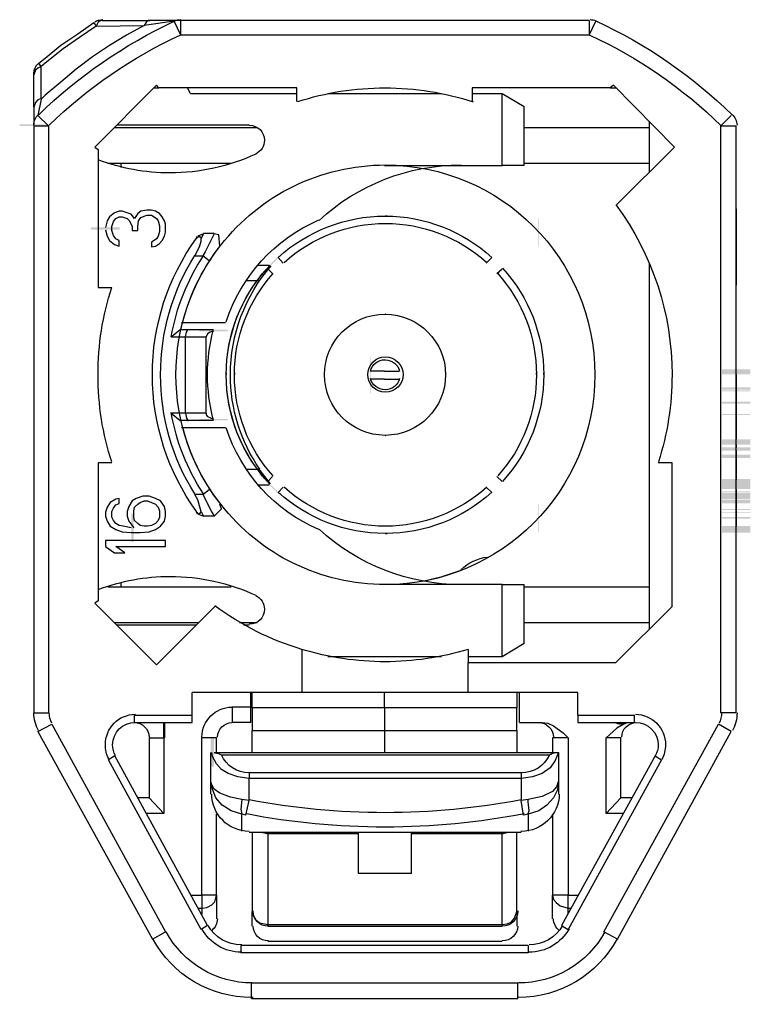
# Model space of a CAD drawing. Header units: inches. Extents: x 47316 to 59086, y 3141 to 11743.
# Drawn here: x 54492.32 to 54501.32, y 8525.15 to 8537.21 of the extents above; entities that cross this region are included whole.
import ezdxf

# ---------------------------------------------------------------- set-up
doc = ezdxf.new("R2010")
doc.units = ezdxf.units.IN
doc.header["$MEASUREMENT"] = 0
doc.layers.add('___SHELL', color=7, linetype='Continuous')

msp = doc.modelspace()

# ---------------------------------------------------------------- hatches: boundary and pattern name
at = {"layer": '___SHELL', "lineweight": -2}
h = msp.add_hatch(color=0, dxfattribs=at)
h.dxf.hatch_style = 2
h.paths.add_polyline_path([(54492.318, 8535.9), (54492.668, 8535.9), (54492.668, 8535.918), (54492.318, 8535.918)])
h = msp.add_hatch(color=0, dxfattribs=at)
h.dxf.hatch_style = 2
h.paths.add_polyline_path([(54498.703, 8534.765), (54498.703, 8534.415), (54498.713, 8534.415), (54498.713, 8534.765)])
h = msp.add_hatch(color=0, dxfattribs=at)
h.dxf.hatch_style = 2
h.paths.add_polyline_path([(54493.549, 8534.648), (54493.199, 8534.648), (54493.199, 8534.619), (54493.549, 8534.619)])
h = msp.add_hatch(color=0, dxfattribs=at)
h.dxf.hatch_style = 2
h.paths.add_polyline_path([(54495.516, 8534.304), (54495.269, 8534.056), (54495.279, 8534.046), (54495.527, 8534.293)])
h = msp.add_hatch(color=0, dxfattribs=at)
h.dxf.hatch_style = 2
h.paths.add_polyline_path([(54494.88, 8533.389), (54494.53, 8533.389), (54494.53, 8533.37), (54494.88, 8533.37)])
h = msp.add_hatch(color=0, dxfattribs=at)
h.dxf.hatch_style = 2
h.paths.add_polyline_path([(54496.644, 8532.703), (54496.644, 8533.053), (54496.634, 8533.053), (54496.634, 8532.703)])
h = msp.add_hatch(color=0, dxfattribs=at)
h.dxf.hatch_style = 2
h.paths.add_polyline_path([(54496.644, 8532.605), (54496.644, 8532.955), (54496.634, 8532.955), (54496.634, 8532.605)])
h = msp.add_hatch(color=0, dxfattribs=at)
h.dxf.hatch_style = 2
h.paths.add_polyline_path([(54501.32, 8532.899), (54500.97, 8532.899), (54500.97, 8532.889), (54501.32, 8532.889)])
h = msp.add_hatch(color=0, dxfattribs=at)
h.dxf.hatch_style = 2
h.paths.add_polyline_path([(54501.32, 8532.889), (54500.97, 8532.889), (54500.97, 8532.87), (54501.32, 8532.87)])
h = msp.add_hatch(color=0, dxfattribs=at)
h.dxf.hatch_style = 2
h.paths.add_polyline_path([(54501.32, 8532.87), (54500.97, 8532.87), (54500.97, 8532.849), (54501.32, 8532.849)])
h = msp.add_hatch(color=0, dxfattribs=at)
h.dxf.hatch_style = 2
h.paths.add_polyline_path([(54501.32, 8532.849), (54500.97, 8532.849), (54500.97, 8532.838), (54501.32, 8532.838)])
h = msp.add_hatch(color=0, dxfattribs=at)
h.dxf.hatch_style = 2
h.paths.add_polyline_path([(54501.32, 8532.68), (54500.97, 8532.68), (54500.97, 8532.669), (54501.32, 8532.669)])
h = msp.add_hatch(color=0, dxfattribs=at)
h.dxf.hatch_style = 2
h.paths.add_polyline_path([(54501.32, 8532.669), (54500.97, 8532.669), (54500.97, 8532.659), (54501.32, 8532.659)])
h = msp.add_hatch(color=0, dxfattribs=at)
h.dxf.hatch_style = 2
h.paths.add_polyline_path([(54501.32, 8532.659), (54500.97, 8532.659), (54500.97, 8532.648), (54501.32, 8532.648)])
h = msp.add_hatch(color=0, dxfattribs=at)
h.dxf.hatch_style = 2
h.paths.add_polyline_path([(54501.32, 8532.64), (54500.97, 8532.64), (54500.97, 8532.629), (54501.32, 8532.629)])
h = msp.add_hatch(color=0, dxfattribs=at)
h.dxf.hatch_style = 2
h.paths.add_polyline_path([(54501.32, 8532.5), (54500.97, 8532.5), (54500.97, 8532.479), (54501.32, 8532.479)])
h = msp.add_hatch(color=0, dxfattribs=at)
h.dxf.hatch_style = 2
h.paths.add_polyline_path([(54494.88, 8532.288), (54494.53, 8532.288), (54494.53, 8532.27), (54494.88, 8532.27)])
h = msp.add_hatch(color=0, dxfattribs=at)
h.dxf.hatch_style = 2
h.paths.add_polyline_path([(54501.32, 8532.349), (54500.97, 8532.349), (54500.97, 8532.338), (54501.32, 8532.338)])
h = msp.add_hatch(color=0, dxfattribs=at)
h.dxf.hatch_style = 2
h.paths.add_polyline_path([(54501.32, 8532.039), (54500.97, 8532.039), (54500.97, 8532.029), (54501.32, 8532.029)])
h = msp.add_hatch(color=0, dxfattribs=at)
h.dxf.hatch_style = 2
h.paths.add_polyline_path([(54501.32, 8532.029), (54500.97, 8532.029), (54500.97, 8532.018), (54501.32, 8532.018)])
h = msp.add_hatch(color=0, dxfattribs=at)
h.dxf.hatch_style = 2
h.paths.add_polyline_path([(54501.32, 8532.018), (54500.97, 8532.018), (54500.97, 8532), (54501.32, 8532)])
h = msp.add_hatch(color=0, dxfattribs=at)
h.dxf.hatch_style = 2
h.paths.add_polyline_path([(54501.32, 8532), (54500.97, 8532), (54500.97, 8531.971), (54501.32, 8531.971)])
h = msp.add_hatch(color=0, dxfattribs=at)
h.dxf.hatch_style = 2
h.paths.add_polyline_path([(54501.32, 8531.939), (54500.97, 8531.939), (54500.97, 8531.92), (54501.32, 8531.92)])
h = msp.add_hatch(color=0, dxfattribs=at)
h.dxf.hatch_style = 2
h.paths.add_polyline_path([(54501.32, 8531.92), (54500.97, 8531.92), (54500.97, 8531.91), (54501.32, 8531.91)])
h = msp.add_hatch(color=0, dxfattribs=at)
h.dxf.hatch_style = 2
h.paths.add_polyline_path([(54501.32, 8531.91), (54500.97, 8531.91), (54500.97, 8531.899), (54501.32, 8531.899)])
h = msp.add_hatch(color=0, dxfattribs=at)
h.dxf.hatch_style = 2
h.paths.add_polyline_path([(54501.32, 8531.849), (54500.97, 8531.849), (54500.97, 8531.82), (54501.32, 8531.82)])
h = msp.add_hatch(color=0, dxfattribs=at)
h.dxf.hatch_style = 2
h.paths.add_polyline_path([(54501.32, 8531.82), (54500.97, 8531.82), (54500.97, 8531.809), (54501.32, 8531.809)])
h = msp.add_hatch(color=0, dxfattribs=at)
h.dxf.hatch_style = 2
h.paths.add_polyline_path([(54495.527, 8531.365), (54495.279, 8531.613), (54495.269, 8531.602), (54495.516, 8531.355)])
h = msp.add_hatch(color=0, dxfattribs=at)
h.dxf.hatch_style = 2
h.paths.add_polyline_path([(54501.32, 8531.55), (54500.97, 8531.55), (54500.97, 8531.539), (54501.32, 8531.539)])
h = msp.add_hatch(color=0, dxfattribs=at)
h.dxf.hatch_style = 2
h.paths.add_polyline_path([(54501.32, 8531.539), (54500.97, 8531.539), (54500.97, 8531.529), (54501.32, 8531.529)])
h = msp.add_hatch(color=0, dxfattribs=at)
h.dxf.hatch_style = 2
h.paths.add_polyline_path([(54501.32, 8531.529), (54500.97, 8531.529), (54500.97, 8531.51), (54501.32, 8531.51)])
h = msp.add_hatch(color=0, dxfattribs=at)
h.dxf.hatch_style = 2
h.paths.add_polyline_path([(54501.32, 8531.51), (54500.97, 8531.51), (54500.97, 8531.489), (54501.32, 8531.489)])
h = msp.add_hatch(color=0, dxfattribs=at)
h.dxf.hatch_style = 2
h.paths.add_polyline_path([(54501.32, 8531.489), (54500.97, 8531.489), (54500.97, 8531.471), (54501.32, 8531.471)])
h = msp.add_hatch(color=0, dxfattribs=at)
h.dxf.hatch_style = 2
h.paths.add_polyline_path([(54501.32, 8531.471), (54500.97, 8531.471), (54500.97, 8531.449), (54501.32, 8531.449)])
h = msp.add_hatch(color=0, dxfattribs=at)
h.dxf.hatch_style = 2
h.paths.add_polyline_path([(54501.32, 8531.449), (54500.97, 8531.449), (54500.97, 8531.428), (54501.32, 8531.428)])
h = msp.add_hatch(color=0, dxfattribs=at)
h.dxf.hatch_style = 2
h.paths.add_polyline_path([(54501.32, 8531.399), (54500.97, 8531.399), (54500.97, 8531.389), (54501.32, 8531.389)])
h = msp.add_hatch(color=0, dxfattribs=at)
h.dxf.hatch_style = 2
h.paths.add_polyline_path([(54501.32, 8531.381), (54500.97, 8531.381), (54500.97, 8531.359), (54501.32, 8531.359)])
h = msp.add_hatch(color=0, dxfattribs=at)
h.dxf.hatch_style = 2
h.paths.add_polyline_path([(54501.32, 8531.359), (54500.97, 8531.359), (54500.97, 8531.338), (54501.32, 8531.338)])
h = msp.add_hatch(color=0, dxfattribs=at)
h.dxf.hatch_style = 2
h.paths.add_polyline_path([(54501.32, 8531.338), (54500.97, 8531.338), (54500.97, 8531.32), (54501.32, 8531.32)])
h = msp.add_hatch(color=0, dxfattribs=at)
h.dxf.hatch_style = 2
h.paths.add_polyline_path([(54501.32, 8531.32), (54500.97, 8531.32), (54500.97, 8531.299), (54501.32, 8531.299)])
h = msp.add_hatch(color=0, dxfattribs=at)
h.dxf.hatch_style = 2
h.paths.add_polyline_path([(54498.703, 8531.243), (54498.703, 8530.893), (54498.713, 8530.893), (54498.713, 8531.243)])
h = msp.add_hatch(color=0, dxfattribs=at)
h.dxf.hatch_style = 2
h.paths.add_polyline_path([(54501.32, 8531.291), (54500.97, 8531.291), (54500.97, 8531.28), (54501.32, 8531.28)])
h = msp.add_hatch(color=0, dxfattribs=at)
h.dxf.hatch_style = 2
h.paths.add_polyline_path([(54501.32, 8531.28), (54500.97, 8531.28), (54500.97, 8531.259), (54501.32, 8531.259)])
h = msp.add_hatch(color=0, dxfattribs=at)
h.dxf.hatch_style = 2
h.paths.add_polyline_path([(54501.32, 8531.259), (54500.97, 8531.259), (54500.97, 8531.248), (54501.32, 8531.248)])
h = msp.add_hatch(color=0, dxfattribs=at)
h.dxf.hatch_style = 2
h.paths.add_polyline_path([(54493.723, 8530.774), (54493.723, 8531.124), (54493.694, 8531.124), (54493.694, 8530.774)])
h = msp.add_hatch(color=0, dxfattribs=at)
h.dxf.hatch_style = 2
h.paths.add_polyline_path([(54501.32, 8531.18), (54500.97, 8531.18), (54500.97, 8531.169), (54501.32, 8531.169)])
h = msp.add_hatch(color=0, dxfattribs=at)
h.dxf.hatch_style = 2
h.paths.add_polyline_path([(54501.32, 8531.14), (54500.97, 8531.14), (54500.97, 8531.129), (54501.32, 8531.129)])
h = msp.add_hatch(color=0, dxfattribs=at)
h.dxf.hatch_style = 2
h.paths.add_polyline_path([(54501.32, 8531.079), (54500.97, 8531.079), (54500.97, 8531.06), (54501.32, 8531.06)])
h = msp.add_hatch(color=0, dxfattribs=at)
h.dxf.hatch_style = 2
h.paths.add_polyline_path([(54501.32, 8530.97), (54500.97, 8530.97), (54500.97, 8530.96), (54501.32, 8530.96)])
h = msp.add_hatch(color=0, dxfattribs=at)
h.dxf.hatch_style = 2
h.paths.add_polyline_path([(54501.32, 8530.96), (54500.97, 8530.96), (54500.97, 8530.949), (54501.32, 8530.949)])
h = msp.add_hatch(color=0, dxfattribs=at)
h.dxf.hatch_style = 2
h.paths.add_polyline_path([(54501.32, 8530.949), (54500.97, 8530.949), (54500.97, 8530.939), (54501.32, 8530.939)])
h = msp.add_hatch(color=0, dxfattribs=at)
h.dxf.hatch_style = 2
h.paths.add_polyline_path([(54501.32, 8530.939), (54500.97, 8530.939), (54500.97, 8530.92), (54501.32, 8530.92)])
h = msp.add_hatch(color=0, dxfattribs=at)
h.dxf.hatch_style = 2
h.paths.add_polyline_path([(54501.32, 8530.92), (54500.97, 8530.92), (54500.97, 8530.91), (54501.32, 8530.91)])
h = msp.add_hatch(color=0, dxfattribs=at)
h.dxf.hatch_style = 2
h.paths.add_polyline_path([(54501.32, 8530.91), (54500.97, 8530.91), (54500.97, 8530.899), (54501.32, 8530.899)])
h = msp.add_hatch(color=0, dxfattribs=at)
h.dxf.hatch_style = 2
h.paths.add_polyline_path([(54501.32, 8530.899), (54500.97, 8530.899), (54500.97, 8530.888), (54501.32, 8530.888)])
h = msp.add_hatch(color=0, dxfattribs=at)
h.dxf.hatch_style = 2
h.paths.add_polyline_path([(54494.104, 8528.294), (54494.104, 8528.424), (54494.094, 8528.424), (54494.094, 8528.294)])
h = msp.add_hatch(color=0, dxfattribs=at)
h.dxf.hatch_style = 2
h.paths.add_polyline_path([(54494.684, 8528.004), (54494.684, 8528.354), (54494.673, 8528.354), (54494.673, 8528.004)])
h = msp.add_hatch(color=0, dxfattribs=at)
h.dxf.hatch_style = 2
h.paths.add_polyline_path([(54494.684, 8528.354), (54494.684, 8528.004), (54494.713, 8528.004), (54494.713, 8528.354)])

# ---------------------------------------------------------------- linework, layer by layer
at = {"layer": '___SHELL', "color": 0, "lineweight": -2}
for p, q in [((54493.234, 8537.17), (54493.035, 8537.029)), ((54493.263, 8537.13), (54493.054, 8536.99)), ((54493.234, 8537.17), (54493.263, 8537.13)), ((54493.284, 8537.178), (54493.263, 8537.13)), ((54493.263, 8537.13), (54493.853, 8537.138)), ((54493.305, 8537.188), (54493.284, 8537.178)), ((54493.324, 8537.199), (54493.305, 8537.188)), ((54493.334, 8537.199), (54493.324, 8537.199)), ((54493.334, 8537.199), (54493.924, 8537.199)), ((54493.853, 8537.138), (54493.633, 8537.019)), ((54494.223, 8537.188), (54493.853, 8537.138)), ((54493.874, 8537.17), (54493.853, 8537.138)), ((54493.885, 8537.188), (54493.874, 8537.17)), ((54493.903, 8537.199), (54493.885, 8537.188)), ((54493.914, 8537.199), (54493.903, 8537.199)), ((54493.924, 8537.199), (54493.914, 8537.199)), ((54494.295, 8537.199), (54493.924, 8537.199)), ((54494.305, 8537.019), (54494.223, 8537.188)), ((54494.305, 8537.019), (54494.305, 8537.199)), ((54499.335, 8537.199), (54494.305, 8537.199)), ((54499.335, 8537.199), (54499.335, 8537.019)), ((54499.335, 8537.019), (54499.414, 8537.188)), ((54493.035, 8537.029), (54492.824, 8536.889)), ((54493.054, 8536.99), (54492.855, 8536.85)), ((54493.633, 8537.019), (54493.424, 8536.889)), ((54499.335, 8537.019), (54494.305, 8537.019)), ((54492.824, 8536.889), (54492.633, 8536.728)), ((54493.424, 8536.889), (54493.215, 8536.749)), ((54492.855, 8536.85), (54492.654, 8536.688)), ((54493.215, 8536.749), (54493.014, 8536.598)), ((54492.583, 8536.63), (54492.543, 8536.609)), ((54492.633, 8536.728), (54492.554, 8536.67)), ((54492.564, 8536.659), (54492.554, 8536.67)), ((54492.583, 8536.63), (54492.564, 8536.659)), ((54492.654, 8536.688), (54492.583, 8536.63)), ((54492.583, 8536.238), (54492.583, 8536.63)), ((54492.514, 8536.588), (54492.493, 8536.529)), ((54492.493, 8536.13), (54492.493, 8536.529)), ((54492.543, 8536.609), (54492.514, 8536.588)), ((54493.014, 8536.598), (54492.824, 8536.439)), ((54492.824, 8536.439), (54492.633, 8536.278)), ((54494.004, 8536.4), (54493.244, 8535.638)), ((54494.033, 8536.368), (54494.004, 8536.4)), ((54499.634, 8536.4), (54499.594, 8536.368)), ((54500.383, 8535.638), (54499.634, 8536.4)), ((54492.633, 8536.278), (54492.583, 8536.228)), ((54493.974, 8536.368), (54494.033, 8536.368)), ((54495.734, 8536.368), (54494.033, 8536.368)), ((54494.424, 8536.299), (54494.385, 8536.368)), ((54494.424, 8536.299), (54495.734, 8536.299)), ((54495.734, 8536.199), (54495.734, 8536.368)), ((54496.115, 8536.299), (54497.515, 8536.299)), ((54497.893, 8536.368), (54497.893, 8536.199)), ((54499.594, 8536.368), (54497.893, 8536.368)), ((54497.893, 8536.299), (54498.263, 8536.299)), ((54498.263, 8535.41), (54498.263, 8536.299)), ((54498.263, 8536.299), (54498.533, 8536.138)), ((54499.594, 8536.368), (54499.663, 8536.368)), ((54492.514, 8536.188), (54492.493, 8536.13)), ((54492.543, 8536.22), (54492.514, 8536.188)), ((54492.583, 8536.238), (54492.543, 8536.22)), ((54492.583, 8536.228), (54492.543, 8536.029)), ((54498.533, 8535.41), (54498.533, 8536.138)), ((54492.493, 8536.13), (54492.493, 8535.918)), ((54492.673, 8535.9), (54492.543, 8536.029)), ((54501.084, 8536.029), (54500.954, 8535.9)), ((54492.493, 8535.9), (54492.673, 8535.9)), ((54492.493, 8535.9), (54492.493, 8528.669)), ((54492.673, 8535.9), (54492.673, 8528.669)), ((54495.144, 8535.908), (54493.514, 8535.908)), ((54500.073, 8535.958), (54500.073, 8535.328)), ((54500.954, 8528.669), (54500.954, 8535.9)), ((54500.954, 8535.9), (54501.145, 8535.9)), ((54501.145, 8528.669), (54501.145, 8535.9)), ((54493.485, 8535.879), (54495.244, 8535.879)), ((54498.533, 8535.879), (54500.073, 8535.879)), ((54493.244, 8535.638), (54493.284, 8535.609)), ((54493.284, 8535.609), (54493.284, 8533.91)), ((54499.663, 8534.918), (54500.383, 8535.638)), ((54493.403, 8535.439), (54494.924, 8535.439)), ((54493.564, 8535.439), (54493.564, 8535.389)), ((54496.813, 8535.41), (54498.263, 8535.41)), ((54498.533, 8535.41), (54498.263, 8535.41)), ((54498.533, 8535.439), (54500.073, 8535.439)), ((54493.485, 8534.828), (54493.424, 8534.778)), ((54493.543, 8534.849), (54493.485, 8534.828)), ((54493.583, 8534.849), (54493.543, 8534.849)), ((54493.644, 8534.828), (54493.583, 8534.849)), ((54493.694, 8534.81), (54493.644, 8534.828)), ((54493.734, 8534.759), (54493.694, 8534.81)), ((54493.773, 8534.82), (54493.734, 8534.759)), ((54493.813, 8534.849), (54493.773, 8534.82)), ((54493.885, 8534.86), (54493.813, 8534.849)), ((54493.943, 8534.86), (54493.885, 8534.86)), ((54493.993, 8534.849), (54493.943, 8534.86)), ((54494.043, 8534.82), (54493.993, 8534.849)), ((54494.075, 8534.778), (54494.043, 8534.82)), ((54501.145, 8534.878), (54501.145, 8534.738)), ((54493.395, 8534.73), (54493.374, 8534.648)), ((54493.424, 8534.778), (54493.395, 8534.73)), ((54493.453, 8534.659), (54493.474, 8534.72)), ((54493.474, 8534.72), (54493.504, 8534.759)), ((54493.504, 8534.759), (54493.543, 8534.778)), ((54493.543, 8534.778), (54493.583, 8534.778)), ((54493.583, 8534.778), (54493.644, 8534.759)), ((54493.644, 8534.759), (54493.673, 8534.73)), ((54493.673, 8534.73), (54493.705, 8534.659)), ((54493.773, 8534.659), (54493.784, 8534.73)), ((54493.784, 8534.73), (54493.813, 8534.77)), ((54493.813, 8534.77), (54493.885, 8534.799)), ((54493.885, 8534.799), (54493.943, 8534.799)), ((54493.943, 8534.799), (54493.974, 8534.778)), ((54493.974, 8534.778), (54494.004, 8534.759)), ((54494.004, 8534.759), (54494.025, 8534.73)), ((54494.025, 8534.73), (54494.043, 8534.669)), ((54494.104, 8534.73), (54494.075, 8534.778)), ((54494.115, 8534.688), (54494.104, 8534.73)), ((54494.115, 8534.59), (54494.115, 8534.688)), ((54501.145, 8534.738), (54501.145, 8534.429)), ((54493.374, 8534.619), (54493.395, 8534.54)), ((54493.453, 8534.609), (54493.453, 8534.659)), ((54493.474, 8534.55), (54493.453, 8534.609)), ((54493.705, 8534.659), (54493.705, 8534.609)), ((54493.705, 8534.609), (54493.773, 8534.609)), ((54493.773, 8534.609), (54493.773, 8534.659)), ((54494.043, 8534.598), (54494.025, 8534.54)), ((54494.043, 8534.669), (54494.043, 8534.598)), ((54494.104, 8534.54), (54494.115, 8534.59)), ((54494.583, 8534.569), (54494.514, 8534.54)), ((54494.554, 8534.508), (54494.583, 8534.569)), ((54494.583, 8534.579), (54494.713, 8534.579)), ((54494.713, 8534.569), (54494.604, 8534.349)), ((54494.774, 8534.558), (54494.713, 8534.569)), ((54493.395, 8534.54), (54493.424, 8534.489)), ((54493.424, 8534.489), (54493.485, 8534.439)), ((54493.504, 8534.508), (54493.474, 8534.55)), ((54493.543, 8534.489), (54493.504, 8534.508)), ((54493.543, 8534.418), (54493.543, 8534.489)), ((54493.974, 8534.489), (54493.943, 8534.468)), ((54493.943, 8534.468), (54493.943, 8534.41)), ((54494.004, 8534.508), (54493.974, 8534.489)), ((54493.993, 8534.418), (54494.043, 8534.45)), ((54494.025, 8534.54), (54494.004, 8534.508)), ((54494.043, 8534.45), (54494.075, 8534.489)), ((54494.075, 8534.489), (54494.104, 8534.54)), ((54494.493, 8534.508), (54494.504, 8534.54)), ((54494.514, 8534.529), (54494.493, 8534.508)), ((54494.533, 8534.54), (54494.514, 8534.529)), ((54494.543, 8534.529), (54494.533, 8534.54)), ((54494.533, 8534.41), (54494.554, 8534.479)), ((54494.554, 8534.519), (54494.543, 8534.529)), ((54494.554, 8534.508), (54494.554, 8534.519)), ((54494.554, 8534.479), (54494.554, 8534.508)), ((54494.784, 8534.418), (54494.774, 8534.558)), ((54493.485, 8534.439), (54493.543, 8534.418)), ((54493.943, 8534.41), (54493.993, 8534.418)), ((54494.475, 8534.299), (54494.533, 8534.41)), ((54494.604, 8534.349), (54494.575, 8534.299)), ((54501.145, 8534.429), (54501.145, 8534.31)), ((54494.475, 8534.299), (54494.575, 8534.299)), ((54494.654, 8534.238), (54494.575, 8534.299)), ((54495.565, 8534.209), (54495.504, 8534.278)), ((54498.065, 8534.209), (54498.134, 8534.278)), ((54500.073, 8534.209), (54500.073, 8529.7)), ((54501.145, 8534.31), (54501.145, 8534.18)), ((54495.393, 8534.18), (54495.244, 8534.18)), ((54495.435, 8534.079), (54495.374, 8534.14)), ((54498.195, 8534.079), (54498.263, 8534.14)), ((54501.145, 8534.18), (54501.145, 8534.008)), ((54495.263, 8533.989), (54495.104, 8533.989)), ((54501.145, 8534.008), (54501.145, 8533.939)), ((54493.284, 8533.91), (54493.453, 8533.91)), ((54494.183, 8533.299), (54494.295, 8533.389)), ((54494.295, 8533.389), (54494.395, 8533.389)), ((54494.313, 8533.479), (54494.853, 8533.479)), ((54494.363, 8533.299), (54494.374, 8533.36)), ((54494.374, 8533.36), (54494.385, 8533.378)), ((54494.385, 8533.378), (54494.385, 8533.389)), ((54494.385, 8533.389), (54494.395, 8533.389)), ((54494.395, 8533.389), (54494.705, 8533.389)), ((54494.665, 8533.36), (54494.633, 8533.339)), ((54494.705, 8533.37), (54494.665, 8533.36)), ((54494.183, 8533.299), (54494.363, 8533.299)), ((54494.363, 8532.36), (54494.363, 8533.299)), ((54494.363, 8533.299), (54494.615, 8533.299)), ((54494.633, 8533.339), (54494.615, 8533.299)), ((54494.615, 8532.36), (54494.615, 8533.299)), ((54496.813, 8532.878), (54496.634, 8532.878)), ((54496.813, 8532.878), (54496.993, 8532.878)), ((54496.813, 8532.78), (54496.634, 8532.78)), ((54496.813, 8532.78), (54496.993, 8532.78)), ((54501.145, 8532.838), (54501.145, 8532.039)), ((54501.145, 8532.838), (54501.145, 8532.77)), ((54501.145, 8532.77), (54501.145, 8532.68)), ((54501.145, 8532.479), (54501.145, 8532.349)), ((54494.183, 8532.36), (54494.295, 8532.27)), ((54494.363, 8532.36), (54494.183, 8532.36)), ((54494.363, 8532.36), (54494.374, 8532.299)), ((54494.615, 8532.36), (54494.363, 8532.36)), ((54494.374, 8532.299), (54494.385, 8532.28)), ((54494.385, 8532.28), (54494.385, 8532.27)), ((54494.615, 8532.36), (54494.615, 8532.349)), ((54494.615, 8532.349), (54494.615, 8532.338)), ((54494.615, 8532.338), (54494.633, 8532.32)), ((54494.633, 8532.32), (54494.705, 8532.288)), ((54501.145, 8532.338), (54501.145, 8532.299)), ((54501.145, 8532.299), (54501.145, 8532.198)), ((54494.395, 8532.27), (54494.295, 8532.27)), ((54494.853, 8532.18), (54494.313, 8532.18)), ((54494.385, 8532.27), (54494.395, 8532.27)), ((54494.705, 8532.27), (54494.395, 8532.27)), ((54501.145, 8532.198), (54501.145, 8532.14)), ((54501.145, 8532.14), (54501.145, 8532.09)), ((54501.145, 8532.09), (54501.145, 8532.039)), ((54501.145, 8531.971), (54501.145, 8531.939)), ((54501.145, 8531.899), (54501.145, 8531.608)), ((54501.145, 8531.899), (54501.145, 8531.849)), ((54501.145, 8531.809), (54501.145, 8531.608)), ((54493.284, 8531.748), (54493.284, 8530.05)), ((54493.453, 8531.748), (54493.284, 8531.748)), ((54500.354, 8531.748), (54500.184, 8531.748)), ((54500.354, 8529.978), (54500.354, 8531.748)), ((54495.104, 8531.669), (54495.263, 8531.669)), ((54495.263, 8531.669), (54495.403, 8531.489)), ((54495.435, 8531.579), (54495.374, 8531.518)), ((54498.195, 8531.579), (54498.263, 8531.518)), ((54501.145, 8531.6), (54501.145, 8531.539)), ((54495.244, 8531.478), (54495.393, 8531.478)), ((54495.565, 8531.449), (54495.504, 8531.381)), ((54498.065, 8531.449), (54498.134, 8531.381)), ((54493.543, 8531.309), (54493.504, 8531.299)), ((54493.543, 8531.248), (54493.543, 8531.309)), ((54493.755, 8531.309), (54493.705, 8531.28)), ((54493.834, 8531.338), (54493.755, 8531.309)), ((54493.914, 8531.338), (54493.834, 8531.338)), ((54493.993, 8531.309), (54493.914, 8531.338)), ((54494.054, 8531.28), (54493.993, 8531.309)), ((54494.514, 8531.291), (54494.475, 8531.359)), ((54494.575, 8531.359), (54494.475, 8531.359)), ((54494.575, 8531.359), (54494.654, 8531.42)), ((54494.575, 8531.359), (54494.684, 8531.14)), ((54501.145, 8531.42), (54501.145, 8531.01)), ((54493.395, 8531.201), (54493.374, 8531.14)), ((54493.435, 8531.259), (54493.395, 8531.201)), ((54493.504, 8531.299), (54493.435, 8531.259)), ((54493.453, 8531.15), (54493.474, 8531.19)), ((54493.474, 8531.19), (54493.504, 8531.23)), ((54493.504, 8531.23), (54493.543, 8531.248)), ((54493.665, 8531.209), (54493.644, 8531.15)), ((54493.705, 8531.28), (54493.665, 8531.209)), ((54493.723, 8531.158), (54493.734, 8531.201)), ((54493.734, 8531.201), (54493.773, 8531.24)), ((54493.773, 8531.24), (54493.805, 8531.259)), ((54493.805, 8531.259), (54493.853, 8531.28)), ((54493.853, 8531.28), (54493.895, 8531.28)), ((54493.895, 8531.28), (54493.943, 8531.259)), ((54493.943, 8531.259), (54493.993, 8531.24)), ((54493.993, 8531.24), (54494.025, 8531.201)), ((54494.025, 8531.201), (54494.043, 8531.158)), ((54494.104, 8531.209), (54494.054, 8531.28)), ((54494.115, 8531.15), (54494.104, 8531.209)), ((54494.543, 8531.19), (54494.514, 8531.291)), ((54494.554, 8531.15), (54494.543, 8531.19)), ((54494.803, 8531.18), (54494.784, 8531.24)), ((54493.374, 8531.14), (54493.374, 8531.09)), ((54493.374, 8531.09), (54493.395, 8531.029)), ((54493.453, 8531.079), (54493.453, 8531.15)), ((54493.474, 8531.039), (54493.453, 8531.079)), ((54493.644, 8531.15), (54493.644, 8531.09)), ((54493.644, 8531.09), (54493.665, 8531.029)), ((54493.723, 8531.079), (54493.723, 8531.158)), ((54493.734, 8531.039), (54493.723, 8531.079)), ((54494.043, 8531.079), (54494.025, 8531.039)), ((54494.043, 8531.158), (54494.043, 8531.079)), ((54494.104, 8531.029), (54494.115, 8531.09)), ((54494.115, 8531.09), (54494.115, 8531.15)), ((54494.493, 8531.15), (54494.504, 8531.119)), ((54494.493, 8531.15), (54494.514, 8531.129)), ((54494.514, 8531.129), (54494.525, 8531.119)), ((54494.514, 8531.119), (54494.583, 8531.09)), ((54494.525, 8531.119), (54494.543, 8531.129)), ((54494.543, 8531.129), (54494.554, 8531.15)), ((54494.554, 8531.15), (54494.583, 8531.09)), ((54494.713, 8531.09), (54494.583, 8531.09)), ((54494.684, 8531.14), (54494.713, 8531.09)), ((54494.713, 8531.09), (54494.803, 8531.18)), ((54501.145, 8531.169), (54501.145, 8531.079)), ((54501.145, 8531.129), (54501.145, 8531.079)), ((54493.395, 8531.029), (54493.435, 8530.97)), ((54493.435, 8530.97), (54493.504, 8530.928)), ((54493.504, 8531), (54493.474, 8531.039)), ((54493.543, 8530.978), (54493.504, 8531)), ((54493.593, 8530.97), (54493.543, 8530.978)), ((54493.694, 8530.949), (54493.593, 8530.97)), ((54493.665, 8531.029), (54493.723, 8530.949)), ((54493.773, 8531), (54493.734, 8531.039)), ((54493.805, 8530.978), (54493.773, 8531)), ((54493.853, 8530.97), (54493.805, 8530.978)), ((54493.895, 8530.97), (54493.853, 8530.97)), ((54493.943, 8530.978), (54493.895, 8530.97)), ((54493.993, 8531), (54493.943, 8530.978)), ((54494.025, 8531.039), (54493.993, 8531)), ((54493.993, 8530.928), (54494.054, 8530.97)), ((54494.054, 8530.97), (54494.104, 8531.029)), ((54501.145, 8531.06), (54501.145, 8530.97)), ((54501.145, 8530.96), (54501.145, 8531.01)), ((54493.504, 8530.928), (54493.583, 8530.899)), ((54493.583, 8530.899), (54493.694, 8530.888)), ((54493.694, 8530.888), (54493.805, 8530.888)), ((54493.805, 8530.888), (54493.914, 8530.899)), ((54493.914, 8530.899), (54493.993, 8530.928)), ((54493.374, 8530.791), (54493.374, 8530.719)), ((54494.115, 8530.791), (54493.374, 8530.791)), ((54493.374, 8530.719), (54493.485, 8530.64)), ((54493.504, 8530.719), (54494.115, 8530.719)), ((54493.615, 8530.64), (54493.504, 8530.719)), ((54494.115, 8530.719), (54494.115, 8530.791)), ((54493.485, 8530.64), (54493.615, 8530.64)), ((54497.284, 8530.291), (54497.523, 8530.349)), ((54497.523, 8530.349), (54497.745, 8530.42)), ((54493.564, 8530.269), (54493.564, 8530.219)), ((54498.263, 8530.251), (54496.813, 8530.251)), ((54498.263, 8529.359), (54498.263, 8530.251)), ((54498.263, 8530.251), (54498.533, 8530.251)), ((54498.533, 8529.521), (54498.533, 8530.251)), ((54493.403, 8530.219), (54494.924, 8530.219)), ((54498.533, 8530.219), (54500.073, 8530.219)), ((54493.284, 8530.05), (54493.244, 8530.021)), ((54493.244, 8530.021), (54494.004, 8529.259)), ((54494.004, 8529.259), (54494.723, 8529.978)), ((54500.354, 8529.978), (54499.663, 8529.29)), ((54493.485, 8529.78), (54494.525, 8529.78)), ((54493.514, 8529.751), (54494.493, 8529.751)), ((54495.025, 8529.78), (54495.244, 8529.78)), ((54495.075, 8529.751), (54495.144, 8529.751)), ((54498.533, 8529.78), (54500.073, 8529.78)), ((54498.533, 8529.521), (54498.263, 8529.359)), ((54495.795, 8529.449), (54495.795, 8528.92)), ((54497.843, 8529.449), (54497.843, 8529.29)), ((54497.515, 8529.359), (54496.115, 8529.359)), ((54498.263, 8529.359), (54497.843, 8529.359)), ((54497.843, 8529.29), (54499.663, 8529.29)), ((54497.843, 8528.92), (54497.843, 8529.29)), ((54494.443, 8528.64), (54494.443, 8528.92)), ((54495.795, 8528.92), (54494.443, 8528.92)), ((54495.165, 8528.74), (54495.165, 8528.92)), ((54495.184, 8528.729), (54495.184, 8528.92)), ((54497.843, 8528.92), (54495.795, 8528.92)), ((54496.813, 8528.729), (54496.813, 8528.92)), ((54499.195, 8528.92), (54497.843, 8528.92)), ((54498.443, 8528.92), (54498.443, 8528.729)), ((54498.475, 8528.55), (54498.475, 8528.92)), ((54499.195, 8528.64), (54499.195, 8528.92)), ((54492.493, 8528.669), (54492.673, 8528.669)), ((54495.165, 8528.74), (54494.935, 8528.74)), ((54494.935, 8528.74), (54494.935, 8528.55)), ((54495.165, 8528.55), (54495.165, 8528.74)), ((54495.184, 8528.729), (54495.184, 8528.449)), ((54496.813, 8528.729), (54495.184, 8528.729)), ((54498.443, 8528.729), (54496.813, 8528.729)), ((54496.813, 8528.729), (54496.813, 8528.449)), ((54498.443, 8528.449), (54498.443, 8528.729)), ((54501.145, 8528.669), (54500.954, 8528.669)), ((54493.734, 8528.64), (54494.443, 8528.64)), ((54493.734, 8528.55), (54493.734, 8528.64)), ((54493.734, 8528.55), (54494.443, 8528.55)), ((54494.094, 8528.359), (54494.094, 8528.55)), ((54494.104, 8528.55), (54494.104, 8528.359)), ((54494.443, 8528.55), (54494.443, 8528.64)), ((54495.165, 8528.55), (54494.935, 8528.55)), ((54498.475, 8528.55), (54498.753, 8528.55)), ((54498.753, 8528.55), (54498.824, 8528.539)), ((54498.824, 8528.539), (54498.893, 8528.51)), ((54499.195, 8528.64), (54499.893, 8528.64)), ((54499.195, 8528.64), (54499.195, 8528.55)), ((54499.195, 8528.55), (54499.893, 8528.55)), ((54499.764, 8528.539), (54499.724, 8528.55)), ((54499.785, 8528.539), (54499.724, 8528.51)), ((54499.764, 8528.539), (54499.785, 8528.539)), ((54499.893, 8528.55), (54499.893, 8528.64)), ((54492.543, 8528.438), (54492.715, 8528.528)), ((54492.543, 8528.438), (54493.953, 8525.88)), ((54492.715, 8528.528), (54494.115, 8525.97)), ((54495.184, 8528.179), (54495.184, 8528.449)), ((54495.184, 8528.449), (54496.813, 8528.449)), ((54496.813, 8528.449), (54498.443, 8528.449)), ((54496.813, 8528.449), (54496.813, 8528.179)), ((54498.443, 8528.449), (54498.443, 8528.179)), ((54498.893, 8528.51), (54499.015, 8528.42)), ((54499.015, 8528.42), (54499.073, 8528.359)), ((54499.515, 8525.97), (54500.925, 8528.528)), ((54499.674, 8528.481), (54499.544, 8528.359)), ((54499.724, 8528.51), (54499.674, 8528.481)), ((54499.684, 8525.88), (54501.084, 8528.438)), ((54501.084, 8528.438), (54500.925, 8528.528)), ((54493.914, 8528.359), (54493.964, 8528.359)), ((54493.914, 8528.359), (54493.914, 8527.621)), ((54493.964, 8528.359), (54494.094, 8528.359)), ((54494.094, 8528.359), (54494.094, 8527.43)), ((54494.564, 8526.42), (54494.564, 8528.359)), ((54494.744, 8528.359), (54494.564, 8528.359)), ((54494.744, 8528.179), (54494.744, 8528.359)), ((54499.073, 8528.359), (54498.882, 8528.359)), ((54498.882, 8528.359), (54498.882, 8528.179)), ((54499.073, 8528.359), (54499.073, 8526.42)), ((54499.544, 8527.43), (54499.544, 8528.359)), ((54499.674, 8528.359), (54499.544, 8528.359)), ((54499.724, 8528.359), (54499.674, 8528.359)), ((54499.724, 8527.621), (54499.724, 8528.359)), ((54494.673, 8527.83), (54494.673, 8528.179)), ((54494.694, 8528.129), (54494.684, 8528.179)), ((54494.713, 8528.179), (54498.914, 8528.179)), ((54498.914, 8528.179), (54498.954, 8528.179)), ((54498.954, 8528.179), (54498.914, 8528.079)), ((54498.954, 8528.179), (54498.954, 8527.83)), ((54493.493, 8528.139), (54493.414, 8528.089)), ((54494.554, 8525.999), (54493.414, 8528.089)), ((54494.633, 8526.049), (54493.493, 8528.139)), ((54494.744, 8528.039), (54494.694, 8528.129)), ((54494.803, 8528.15), (54498.835, 8528.15)), ((54498.914, 8528.079), (54498.853, 8527.989)), ((54500.145, 8528.139), (54498.994, 8526.049)), ((54500.224, 8528.089), (54499.073, 8525.999)), ((54500.145, 8528.139), (54500.224, 8528.089)), ((54494.803, 8527.97), (54494.744, 8528.039)), ((54494.885, 8527.92), (54494.803, 8527.97)), ((54498.853, 8527.989), (54498.753, 8527.92)), ((54494.673, 8527.668), (54494.673, 8527.83)), ((54494.684, 8527.78), (54494.673, 8527.83)), ((54494.694, 8527.729), (54494.673, 8527.83)), ((54495.004, 8527.88), (54494.885, 8527.92)), ((54495.144, 8527.859), (54495.004, 8527.88)), ((54495.144, 8527.93), (54495.144, 8527.859)), ((54498.494, 8527.93), (54495.144, 8527.93)), ((54495.144, 8527.589), (54495.144, 8527.859)), ((54498.494, 8527.859), (54495.144, 8527.859)), ((54498.494, 8527.93), (54498.494, 8527.859)), ((54498.634, 8527.88), (54498.494, 8527.859)), ((54498.494, 8527.859), (54498.494, 8527.589)), ((54498.753, 8527.92), (54498.634, 8527.88)), ((54498.954, 8527.83), (54498.933, 8527.758)), ((54498.954, 8527.83), (54498.943, 8527.719)), ((54498.954, 8527.83), (54498.954, 8527.668)), ((54494.713, 8527.729), (54494.684, 8527.78)), ((54494.734, 8527.621), (54494.694, 8527.729)), ((54494.784, 8527.679), (54494.713, 8527.729)), ((54498.882, 8527.7), (54498.753, 8527.639)), ((54498.933, 8527.758), (54498.882, 8527.7)), ((54498.943, 8527.719), (54498.893, 8527.621)), ((54493.914, 8527.621), (54493.773, 8527.621)), ((54493.914, 8527.621), (54494.094, 8527.43)), ((54494.813, 8527.531), (54494.734, 8527.621)), ((54494.914, 8527.629), (54494.784, 8527.679)), ((54495.054, 8527.6), (54494.914, 8527.629)), ((54495.054, 8527.6), (54495.043, 8527.481)), ((54495.144, 8527.589), (54495.054, 8527.6)), ((54495.104, 8527.409), (54495.144, 8527.589)), ((54498.584, 8527.6), (54498.494, 8527.589)), ((54498.523, 8527.409), (54498.494, 8527.589)), ((54498.753, 8527.639), (54498.584, 8527.6)), ((54498.584, 8527.571), (54498.584, 8527.6)), ((54498.594, 8527.459), (54498.584, 8527.571)), ((54498.893, 8527.621), (54498.814, 8527.531)), ((54499.724, 8527.621), (54499.544, 8527.43)), ((54499.854, 8527.621), (54499.724, 8527.621)), ((54494.924, 8527.459), (54494.813, 8527.531)), ((54495.054, 8527.42), (54494.924, 8527.459)), ((54495.043, 8527.481), (54495.054, 8527.42)), ((54498.584, 8527.43), (54498.594, 8527.459)), ((54498.713, 8527.459), (54498.584, 8527.42)), ((54498.814, 8527.531), (54498.713, 8527.459)), ((54494.094, 8527.43), (54493.874, 8527.43)), ((54494.744, 8526.42), (54494.744, 8527.42)), ((54495.054, 8527.211), (54495.054, 8527.42)), ((54495.104, 8527.409), (54495.054, 8527.42)), ((54498.584, 8527.42), (54498.523, 8527.409)), ((54498.584, 8527.42), (54498.584, 8527.43)), ((54498.584, 8527.42), (54498.584, 8527.211)), ((54498.882, 8527.42), (54498.882, 8526.42)), ((54499.753, 8527.43), (54499.544, 8527.43)), ((54495.144, 8527.2), (54496.813, 8527.2)), ((54495.184, 8527.2), (54495.184, 8526.221)), ((54495.284, 8527.2), (54495.334, 8527.19)), ((54495.334, 8527.19), (54495.374, 8527.179)), ((54495.374, 8527.2), (54495.374, 8527.179)), ((54495.374, 8527.179), (54495.374, 8526.06)), ((54496.493, 8527.179), (54495.374, 8527.179)), ((54496.493, 8526.69), (54496.493, 8527.2)), ((54496.813, 8527.2), (54498.494, 8527.2)), ((54497.144, 8526.69), (54497.144, 8527.2)), ((54498.263, 8527.179), (54497.144, 8527.179)), ((54498.263, 8527.179), (54498.263, 8527.2)), ((54498.263, 8527.179), (54498.303, 8527.19)), ((54498.263, 8526.06), (54498.263, 8527.179)), ((54498.303, 8527.19), (54498.343, 8527.2)), ((54498.443, 8526.221), (54498.443, 8527.2)), ((54497.144, 8526.69), (54496.493, 8526.69)), ((54494.435, 8526.42), (54494.564, 8526.42)), ((54494.564, 8526.42), (54494.564, 8526.261)), ((54494.744, 8526.42), (54494.564, 8526.42)), ((54494.723, 8526.34), (54494.744, 8526.42)), ((54494.744, 8526.42), (54494.744, 8526.129)), ((54499.073, 8526.42), (54498.882, 8526.42)), ((54498.882, 8526.42), (54498.893, 8526.369)), ((54498.882, 8526.129), (54498.882, 8526.42)), ((54498.893, 8526.369), (54498.925, 8526.33)), ((54499.073, 8526.42), (54499.203, 8526.42)), ((54499.073, 8526.319), (54499.073, 8526.42)), ((54494.514, 8526.261), (54494.564, 8526.261)), ((54494.564, 8526.261), (54494.623, 8526.269)), ((54494.564, 8526.261), (54494.564, 8526.189)), ((54494.623, 8526.269), (54494.684, 8526.301)), ((54494.684, 8526.301), (54494.723, 8526.34)), ((54498.925, 8526.33), (54498.975, 8526.29)), ((54498.975, 8526.29), (54499.073, 8526.261)), ((54499.073, 8526.261), (54499.073, 8526.319)), ((54499.073, 8526.261), (54499.113, 8526.261)), ((54499.073, 8526.189), (54499.073, 8526.261)), ((54495.184, 8526.039), (54495.184, 8526.221)), ((54495.184, 8526.221), (54495.194, 8526.171)), ((54495.194, 8526.171), (54495.223, 8526.121)), ((54498.374, 8526.089), (54498.414, 8526.139)), ((54498.414, 8526.139), (54498.443, 8526.221)), ((54498.443, 8526.221), (54498.443, 8526.039)), ((54494.633, 8526.049), (54494.554, 8525.999)), ((54495.223, 8526.121), (54495.274, 8526.081)), ((54495.274, 8526.081), (54495.374, 8526.06)), ((54495.374, 8526.06), (54498.263, 8526.06)), ((54495.374, 8526.039), (54495.374, 8526.06)), ((54495.374, 8526.039), (54498.263, 8526.039)), ((54498.263, 8526.06), (54498.324, 8526.07)), ((54498.263, 8526.06), (54498.263, 8526.039)), ((54498.324, 8526.07), (54498.374, 8526.089)), ((54498.994, 8526.049), (54499.073, 8525.999)), ((54493.953, 8525.88), (54494.115, 8525.97)), ((54499.684, 8525.88), (54499.515, 8525.97)), ((54498.584, 8525.801), (54495.043, 8525.801)), ((54495.043, 8525.801), (54495.043, 8525.711)), ((54498.263, 8525.851), (54495.374, 8525.851)), ((54498.584, 8525.801), (54498.584, 8525.711)), ((54498.584, 8525.711), (54495.043, 8525.711)), ((54495.173, 8525.34), (54498.454, 8525.34)), ((54495.173, 8525.15), (54495.173, 8525.34)), ((54498.454, 8525.15), (54498.454, 8525.34)), ((54495.173, 8525.15), (54498.454, 8525.15))]:
    msp.add_line(p, q, dxfattribs=at)
msp.add_circle((54496.824, 8532.835), 0.218, dxfattribs=at)
for points in [[(54492.554, 8536.037), (54493.04, 8536.511), (54493.604, 8536.9), (54494.223, 8537.188)], [(54493.244, 8537.18), (54493.273, 8537.199), (54493.308, 8537.209), (54493.345, 8537.209)], [(54493.345, 8537.209), (54493.345, 8537.209), (54493.345, 8537.209), (54493.345, 8537.209)], [(54494.223, 8537.191), (54494.25, 8537.204), (54494.276, 8537.209), (54494.305, 8537.209)], [(54494.305, 8537.209), (54494.305, 8537.209), (54494.305, 8537.209), (54494.305, 8537.209)], [(54499.346, 8537.209), (54499.369, 8537.209), (54499.393, 8537.204), (54499.417, 8537.193)], [(54499.417, 8537.193), (54500.039, 8536.905), (54500.605, 8536.514), (54501.094, 8536.037)], [(54492.683, 8535.908), (54493.157, 8536.368), (54493.702, 8536.744), (54494.303, 8537.022)], [(54499.343, 8537.019), (54499.941, 8536.738), (54500.489, 8536.363), (54500.959, 8535.902)], [(54492.493, 8535.91), (54492.495, 8535.961), (54492.517, 8536.008), (54492.551, 8536.04)], [(54501.094, 8536.04), (54501.131, 8536.006), (54501.153, 8535.961), (54501.155, 8535.91)], [(54494.795, 8534.429), (54495.282, 8535.053), (54496.03, 8535.418), (54496.824, 8535.418)], [(54496.006, 8534.736), (54496.483, 8535.175), (54497.107, 8535.418), (54497.755, 8535.418)], [(54496.824, 8535.418), (54496.824, 8535.418), (54496.824, 8535.418), (54496.824, 8535.418)], [(54497.755, 8535.418), (54497.755, 8535.418), (54497.755, 8535.418), (54497.755, 8535.418)], [(54494.861, 8533.487), (54495.046, 8534.05), (54495.461, 8534.505), (54496.004, 8534.741)], [(54495.575, 8534.217), (54495.919, 8534.526), (54496.364, 8534.698), (54496.824, 8534.698)], [(54496.824, 8534.788), (54497.308, 8534.788), (54497.777, 8534.606), (54498.134, 8534.28)], [(54496.824, 8534.698), (54497.284, 8534.698), (54497.729, 8534.526), (54498.073, 8534.217)], [(54496.824, 8534.698), (54496.824, 8534.698), (54496.824, 8534.698), (54496.824, 8534.698)], [(54494.305, 8533.389), (54494.387, 8533.767), (54494.554, 8534.122), (54494.795, 8534.429)], [(54494.186, 8533.299), (54494.247, 8533.656), (54494.382, 8533.995), (54494.583, 8534.299)], [(54494.863, 8532.838), (54494.863, 8533.323), (54495.046, 8533.791), (54495.371, 8534.148)], [(54498.266, 8534.148), (54498.591, 8533.791), (54498.774, 8533.323), (54498.774, 8532.838)], [(54494.964, 8532.838), (54494.964, 8533.296), (54495.136, 8533.741), (54495.44, 8534.079)], [(54498.208, 8534.079), (54498.512, 8533.741), (54498.684, 8533.296), (54498.684, 8532.838)], [(54496.824, 8533.018), (54496.906, 8533.016), (54496.98, 8532.958), (54496.999, 8532.878)], [(54496.999, 8532.788), (54496.98, 8532.709), (54496.906, 8532.651), (54496.824, 8532.648)], [(54494.583, 8531.367), (54494.382, 8531.672), (54494.247, 8532.01), (54494.186, 8532.367)], [(54494.795, 8531.238), (54494.554, 8531.545), (54494.387, 8531.899), (54494.305, 8532.278)], [(54496.004, 8530.926), (54495.461, 8531.161), (54495.046, 8531.616), (54494.861, 8532.18)], [(54496.824, 8532.087), (54496.832, 8532.087), (54496.832, 8532.087), (54496.819, 8532.087)], [(54496.824, 8530.968), (54496.364, 8530.968), (54495.919, 8531.14), (54495.575, 8531.449)], [(54498.073, 8531.449), (54497.729, 8531.14), (54497.284, 8530.968), (54496.824, 8530.968)], [(54498.134, 8531.386), (54497.777, 8531.06), (54497.308, 8530.878), (54496.824, 8530.878)], [(54496.824, 8530.248), (54496.03, 8530.248), (54495.282, 8530.613), (54494.795, 8531.238)], [(54496.824, 8530.968), (54496.824, 8530.968), (54496.824, 8530.968), (54496.824, 8530.968)], [(54497.755, 8530.248), (54497.107, 8530.248), (54496.483, 8530.492), (54496.006, 8530.931)], [(54497.753, 8530.431), (54497.843, 8530.518), (54497.959, 8530.574), (54498.083, 8530.587)], [(54496.824, 8530.248), (54496.824, 8530.248), (54496.824, 8530.248), (54496.824, 8530.248)], [(54497.755, 8530.248), (54497.755, 8530.248), (54497.755, 8530.248), (54497.755, 8530.248)], [(54495.795, 8529.449), (54495.409, 8529.566), (54495.046, 8529.748), (54494.723, 8529.986)], [(54492.551, 8528.449), (54492.514, 8528.515), (54492.493, 8528.592), (54492.493, 8528.669)], [(54492.715, 8528.539), (54492.694, 8528.579), (54492.683, 8528.624), (54492.683, 8528.669)], [(54494.564, 8528.37), (54494.564, 8528.573), (54494.729, 8528.737), (54494.935, 8528.74)], [(54500.965, 8528.669), (54500.965, 8528.624), (54500.954, 8528.579), (54500.933, 8528.539)], [(54501.155, 8528.669), (54501.155, 8528.592), (54501.134, 8528.515), (54501.097, 8528.449)], [(54493.744, 8528.65), (54493.744, 8528.65), (54493.744, 8528.65), (54493.744, 8528.65)], [(54493.744, 8528.55), (54493.744, 8528.55), (54493.744, 8528.55), (54493.744, 8528.55)], [(54494.755, 8528.37), (54494.758, 8528.468), (54494.837, 8528.547), (54494.935, 8528.55)], [(54499.734, 8528.37), (54499.737, 8528.468), (54499.816, 8528.547), (54499.914, 8528.55)], [(54494.564, 8528.37), (54494.564, 8528.37), (54494.564, 8528.37), (54494.564, 8528.37)], [(54494.723, 8528.176), (54494.752, 8528.174), (54494.781, 8528.166), (54494.805, 8528.15)], [(54498.843, 8528.15), (54498.869, 8528.166), (54498.896, 8528.176), (54498.925, 8528.179)], [(54495.144, 8527.928), (54494.998, 8527.93), (54494.863, 8528.015), (54494.805, 8528.15)], [(54495.144, 8527.208), (54494.89, 8527.211), (54494.686, 8527.414), (54494.684, 8527.668)], [(54494.755, 8526.129), (54494.752, 8526.073), (54494.729, 8526.023), (54494.684, 8525.988)], [(54495.194, 8526.224), (54495.194, 8526.227), (54495.194, 8526.229), (54495.194, 8526.229)], [(54498.965, 8525.988), (54498.92, 8526.023), (54498.896, 8526.073), (54498.893, 8526.129)], [(54498.454, 8526.039), (54498.451, 8525.938), (54498.367, 8525.859), (54498.263, 8525.859)], [(54499.007, 8526.049), (54498.922, 8525.901), (54498.766, 8525.808), (54498.594, 8525.808)], [(54499.086, 8526.007), (54498.988, 8525.83), (54498.8, 8525.719), (54498.594, 8525.719)], [(54495.184, 8525.34), (54494.742, 8525.34), (54494.334, 8525.581), (54494.123, 8525.97)], [(54499.528, 8525.97), (54499.314, 8525.581), (54498.906, 8525.34), (54498.464, 8525.34)], [(54499.679, 8525.883), (54499.435, 8525.438), (54498.97, 8525.163), (54498.464, 8525.16)], [(54495.184, 8525.34), (54495.184, 8525.34), (54495.184, 8525.34), (54495.184, 8525.34)]]:
    msp.add_open_spline(points, degree=3, dxfattribs=at)
for points, knots in [([(54492.493, 8536.529), (54492.493, 8536.529), (54492.493, 8536.532), (54492.493, 8536.535), (54492.493, 8536.59), (54492.517, 8536.641), (54492.559, 8536.675)], [0, 0, 0, 0, 1, 1, 1, 2, 2, 2, 2]), ([(54495.745, 8536.199), (54496.088, 8536.312), (54496.451, 8536.368), (54496.819, 8536.368), (54497.189, 8536.368), (54497.554, 8536.31), (54497.904, 8536.196)], [0, 0, 0, 0, 1, 1, 1, 2, 2, 2, 2]), ([(54495.144, 8535.908), (54495.144, 8535.908), (54495.147, 8535.908), (54495.149, 8535.908), (54495.252, 8535.908), (54495.334, 8535.826), (54495.334, 8535.722), (54495.334, 8535.651), (54495.292, 8535.585), (54495.226, 8535.553)], [0, 0, 0, 0, 1, 1, 1, 2, 2, 2, 3, 3, 3, 3]), ([(54495.229, 8535.553), (54494.898, 8535.4), (54494.535, 8535.32), (54494.17, 8535.32), (54493.866, 8535.32), (54493.567, 8535.376), (54493.284, 8535.482)], [0, 0, 0, 0, 1, 1, 1, 2, 2, 2, 2]), ([(54496.824, 8535.418), (54498.247, 8535.418), (54499.404, 8534.262), (54499.404, 8532.833), (54499.404, 8531.404), (54498.247, 8530.248), (54496.824, 8530.248)], [0, 0, 0, 0, 1, 1, 1, 2, 2, 2, 2]), ([(54499.668, 8534.923), (54500.113, 8534.317), (54500.354, 8533.585), (54500.354, 8532.833), (54500.354, 8532.468), (54500.298, 8532.106), (54500.187, 8531.762)], [0, 0, 0, 0, 1, 1, 1, 2, 2, 2, 2]), ([(54495.504, 8534.28), (54495.864, 8534.606), (54496.332, 8534.788), (54496.819, 8534.788), (54496.85, 8534.788), (54496.853, 8534.788), (54496.824, 8534.788)], [0, 0, 0, 0, 1, 1, 1, 2, 2, 2, 2]), ([(54494.496, 8531.15), (54494.144, 8531.64), (54493.953, 8532.227), (54493.953, 8532.833), (54493.953, 8533.439), (54494.144, 8534.026), (54494.496, 8534.516)], [0, 0, 0, 0, 1, 1, 1, 2, 2, 2, 2]), ([(54494.795, 8531.238), (54494.437, 8531.693), (54494.244, 8532.254), (54494.244, 8532.833), (54494.244, 8533.413), (54494.437, 8533.974), (54494.795, 8534.429)], [0, 0, 0, 0, 1, 1, 1, 2, 2, 2, 2]), ([(54494.477, 8531.365), (54494.199, 8531.804), (54494.054, 8532.312), (54494.054, 8532.833), (54494.054, 8533.354), (54494.199, 8533.862), (54494.477, 8534.302)], [0, 0, 0, 0, 1, 1, 1, 2, 2, 2, 2]), ([(54495.401, 8531.486), (54495.057, 8531.849), (54494.863, 8532.33), (54494.863, 8532.833), (54494.863, 8533.336), (54495.057, 8533.817), (54495.401, 8534.18)], [0, 0, 0, 0, 1, 1, 1, 2, 2, 2, 2]), ([(54495.276, 8531.672), (54495.041, 8532.01), (54494.914, 8532.418), (54494.914, 8532.833), (54494.914, 8533.328), (54495.094, 8533.804), (54495.416, 8534.175)], [0, 0, 0, 0, 1, 1, 1, 2, 2, 2, 2]), ([(54493.453, 8531.759), (54493.339, 8532.103), (54493.284, 8532.465), (54493.284, 8532.833), (54493.284, 8533.201), (54493.339, 8533.563), (54493.453, 8533.907)], [0, 0, 0, 0, 1, 1, 1, 2, 2, 2, 2]), ([(54496.819, 8532.087), (54496.406, 8532.09), (54496.073, 8532.423), (54496.073, 8532.836), (54496.073, 8533.246), (54496.406, 8533.579), (54496.819, 8533.579), (54496.832, 8533.579), (54496.832, 8533.579), (54496.824, 8533.579)], [1, 1, 1, 1, 2, 2, 2, 3, 3, 3, 4, 4, 4, 4]), ([(54496.824, 8533.579), (54497.234, 8533.577), (54497.565, 8533.243), (54497.565, 8532.833), (54497.565, 8532.423), (54497.234, 8532.09), (54496.824, 8532.087)], [0, 0, 0, 0, 1, 1, 1, 2, 2, 2, 2]), ([(54494.702, 8532.288), (54494.657, 8532.465), (54494.633, 8532.648), (54494.633, 8532.833), (54494.633, 8533.018), (54494.657, 8533.201), (54494.702, 8533.378)], [0, 0, 0, 0, 1, 1, 1, 2, 2, 2, 2]), ([(54496.639, 8532.878), (54496.66, 8532.96), (54496.734, 8533.018), (54496.819, 8533.018), (54496.821, 8533.018), (54496.824, 8533.018), (54496.824, 8533.018)], [0, 0, 0, 0, 1, 1, 1, 2, 2, 2, 2]), ([(54495.371, 8531.518), (54495.046, 8531.878), (54494.863, 8532.346), (54494.863, 8532.833), (54494.863, 8532.865), (54494.863, 8532.868), (54494.863, 8532.838)], [0, 0, 0, 0, 1, 1, 1, 2, 2, 2, 2]), ([(54495.44, 8531.587), (54495.133, 8531.928), (54494.964, 8532.373), (54494.964, 8532.833), (54494.964, 8532.865), (54494.964, 8532.865), (54494.964, 8532.838)], [0, 0, 0, 0, 1, 1, 1, 2, 2, 2, 2]), ([(54496.824, 8532.648), (54496.824, 8532.648), (54496.821, 8532.648), (54496.819, 8532.648), (54496.734, 8532.648), (54496.66, 8532.706), (54496.639, 8532.788)], [0, 0, 0, 0, 1, 1, 1, 2, 2, 2, 2]), ([(54498.684, 8532.838), (54498.684, 8532.865), (54498.684, 8532.865), (54498.684, 8532.833), (54498.684, 8532.373), (54498.515, 8531.928), (54498.208, 8531.587)], [0, 0, 0, 0, 1, 1, 1, 2, 2, 2, 2]), ([(54498.774, 8532.838), (54498.774, 8532.868), (54498.774, 8532.865), (54498.774, 8532.833), (54498.774, 8532.346), (54498.591, 8531.878), (54498.266, 8531.518)], [0, 0, 0, 0, 1, 1, 1, 2, 2, 2, 2]), ([(54496.824, 8530.878), (54496.853, 8530.878), (54496.85, 8530.878), (54496.819, 8530.878), (54496.332, 8530.878), (54495.864, 8531.06), (54495.504, 8531.386)], [0, 0, 0, 0, 1, 1, 1, 2, 2, 2, 2]), ([(54493.284, 8530.187), (54493.567, 8530.293), (54493.866, 8530.349), (54494.17, 8530.349), (54494.535, 8530.349), (54494.898, 8530.269), (54495.229, 8530.116)], [0, 0, 0, 0, 1, 1, 1, 2, 2, 2, 2]), ([(54495.226, 8530.113), (54495.292, 8530.081), (54495.334, 8530.015), (54495.334, 8529.944), (54495.334, 8529.841), (54495.252, 8529.759), (54495.149, 8529.759), (54495.147, 8529.759), (54495.144, 8529.759), (54495.144, 8529.759)], [0, 0, 0, 0, 1, 1, 1, 2, 2, 2, 3, 3, 3, 3]), ([(54497.843, 8529.449), (54497.512, 8529.349), (54497.165, 8529.298), (54496.819, 8529.298), (54496.472, 8529.298), (54496.126, 8529.349), (54495.795, 8529.449)], [0, 0, 0, 0, 1, 1, 1, 2, 2, 2, 2]), ([(54493.416, 8528.1), (54493.387, 8528.153), (54493.374, 8528.214), (54493.374, 8528.274), (54493.374, 8528.483), (54493.538, 8528.65), (54493.744, 8528.65)], [0, 0, 0, 0, 1, 1, 1, 2, 2, 2, 2]), ([(54493.498, 8528.142), (54493.477, 8528.182), (54493.464, 8528.227), (54493.464, 8528.274), (54493.464, 8528.428), (54493.588, 8528.55), (54493.744, 8528.55)], [0, 0, 0, 0, 1, 1, 1, 2, 2, 2, 2]), ([(54493.723, 8528.55), (54493.723, 8528.55), (54493.726, 8528.55), (54493.728, 8528.55), (54493.829, 8528.55), (54493.911, 8528.47), (54493.914, 8528.37)], [0, 0, 0, 0, 1, 1, 1, 2, 2, 2, 2]), ([(54498.703, 8528.55), (54498.703, 8528.55), (54498.705, 8528.55), (54498.708, 8528.55), (54498.808, 8528.55), (54498.89, 8528.47), (54498.893, 8528.37)], [0, 0, 0, 0, 1, 1, 1, 2, 2, 2, 2]), ([(54499.785, 8528.536), (54499.766, 8528.531), (54499.748, 8528.528), (54499.729, 8528.528), (54499.7, 8528.528), (54499.671, 8528.536), (54499.644, 8528.55)], [0, 0, 0, 0, 1, 1, 1, 2, 2, 2, 2]), ([(54499.904, 8528.65), (54500.108, 8528.65), (54500.274, 8528.481), (54500.274, 8528.274), (54500.274, 8528.211), (54500.258, 8528.15), (54500.229, 8528.097)], [0, 0, 0, 0, 1, 1, 1, 2, 2, 2, 2]), ([(54499.904, 8528.55), (54500.06, 8528.55), (54500.184, 8528.425), (54500.184, 8528.274), (54500.184, 8528.227), (54500.171, 8528.179), (54500.147, 8528.137)], [0, 0, 0, 0, 1, 1, 1, 2, 2, 2, 2]), ([(54498.843, 8528.15), (54498.782, 8528.015), (54498.647, 8527.928), (54498.499, 8527.928), (54498.494, 8527.928), (54498.491, 8527.928), (54498.494, 8527.928)], [0, 0, 0, 0, 1, 1, 1, 2, 2, 2, 2]), ([(54498.494, 8527.597), (54497.949, 8527.491), (54497.388, 8527.438), (54496.819, 8527.438), (54496.25, 8527.438), (54495.689, 8527.491), (54495.144, 8527.597)], [0, 0, 0, 0, 1, 1, 1, 2, 2, 2, 2]), ([(54498.965, 8527.668), (54498.962, 8527.414), (54498.753, 8527.208), (54498.499, 8527.208), (54498.491, 8527.208), (54498.488, 8527.208), (54498.494, 8527.208)], [0, 0, 0, 0, 1, 1, 1, 2, 2, 2, 2]), ([(54498.533, 8527.425), (54497.975, 8527.317), (54497.401, 8527.261), (54496.819, 8527.261), (54496.239, 8527.261), (54495.67, 8527.314), (54495.115, 8527.422)], [0, 0, 0, 0, 1, 1, 1, 2, 2, 2, 2]), ([(54495.385, 8526.039), (54495.385, 8526.039), (54495.382, 8526.039), (54495.379, 8526.039), (54495.276, 8526.039), (54495.194, 8526.121), (54495.194, 8526.224)], [0, 0, 0, 0, 1, 1, 1, 2, 2, 2, 2]), ([(54498.454, 8526.229), (54498.454, 8526.229), (54498.454, 8526.227), (54498.454, 8526.224), (54498.454, 8526.121), (54498.369, 8526.039), (54498.263, 8526.039)], [0, 0, 0, 0, 1, 1, 1, 2, 2, 2, 2]), ([(54495.054, 8525.719), (54495.059, 8525.719), (54495.057, 8525.719), (54495.049, 8525.719), (54494.845, 8525.719), (54494.66, 8525.83), (54494.562, 8526.007)], [0, 0, 0, 0, 1, 1, 1, 2, 2, 2, 2]), ([(54495.054, 8525.808), (54495.059, 8525.808), (54495.057, 8525.808), (54495.049, 8525.808), (54494.879, 8525.808), (54494.723, 8525.901), (54494.641, 8526.049)], [0, 0, 0, 0, 1, 1, 1, 2, 2, 2, 2]), ([(54495.385, 8525.859), (54495.385, 8525.859), (54495.382, 8525.859), (54495.379, 8525.859), (54495.279, 8525.859), (54495.197, 8525.938), (54495.194, 8526.039)], [0, 0, 0, 0, 1, 1, 1, 2, 2, 2, 2]), ([(54495.184, 8525.16), (54495.202, 8525.16), (54495.202, 8525.16), (54495.178, 8525.16), (54494.67, 8525.16), (54494.202, 8525.438), (54493.959, 8525.883)], [0, 0, 0, 0, 1, 1, 1, 2, 2, 2, 2])]:
    msp.add_open_spline(points, degree=3, knots=knots, dxfattribs=at)

doc.saveas('drawing.dxf')
